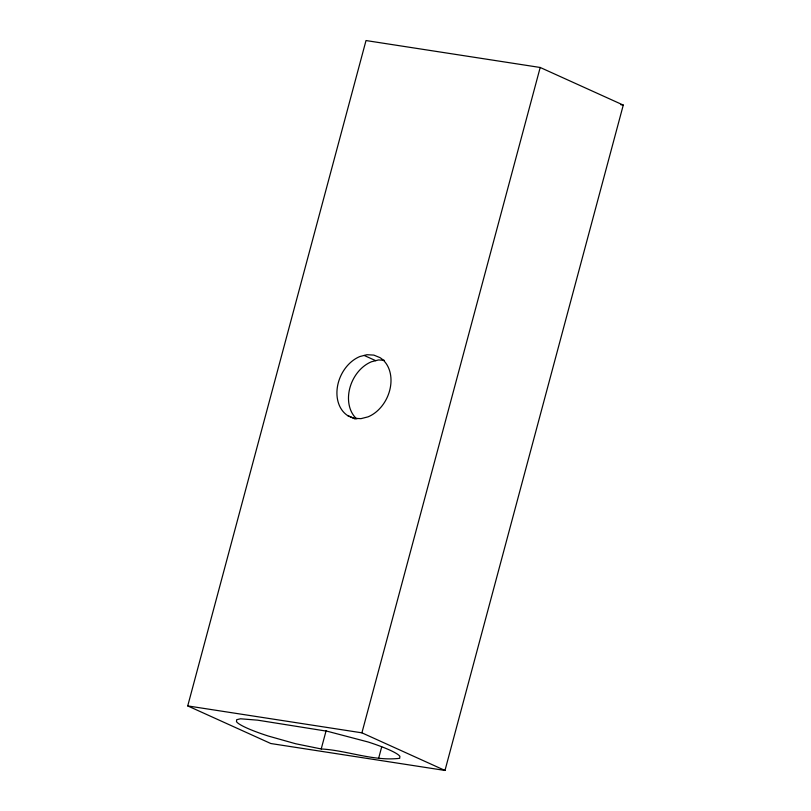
<?xml version="1.0" encoding="UTF-8"?>
<svg xmlns="http://www.w3.org/2000/svg" width="811" height="811" viewBox="0 0 811 811"><rect width="100%" height="100%" fill="white"/><g stroke="black" fill="none" stroke-linecap="round" stroke-linejoin="round"><path stroke-width="1.22" d="M187.726 705.915L366.014 40.55L540.197 67.475L623.274 105.085L444.986 770.45L270.803 743.525L187.726 705.915L361.909 732.83L444.986 770.45M321.217 748.958C347.29 750.408 373.526 761.488 399.681 758.315L399.894 756.379A53.942 7.228 15 0 0 368.093 741.984L327.309 731.258L257.614 720.158L240.492 718.789L236.69 719.702L236.477 721.638A53.942 7.228 15 0 0 268.279 736.033L295.569 743.728L321.217 748.958L326.134 730.62M361.909 732.83L540.197 67.475M378.757 757.859L381.707 746.85M384.242 360.277L378.534 359.952L371.479 361.757A33.261 25.587 -65.6 0 0 349.754 388.378A33.261 25.587 -65.6 0 0 356.779 418.963M620.78 104.7L623.274 105.085M347.919 415.749L354.103 418.283L360.956 418.658L368.012 416.864A33.261 25.587 -65.6 0 0 390.213 388.145A33.261 25.587 -65.6 0 0 380.004 357.631L373.82 355.096L366.967 354.721L359.912 356.516A33.261 25.587 -65.6 0 0 337.711 385.235A33.261 25.587 -65.6 0 0 347.919 415.749L355.279 419.084M364.149 355.441L375.716 360.672"/></g></svg>
